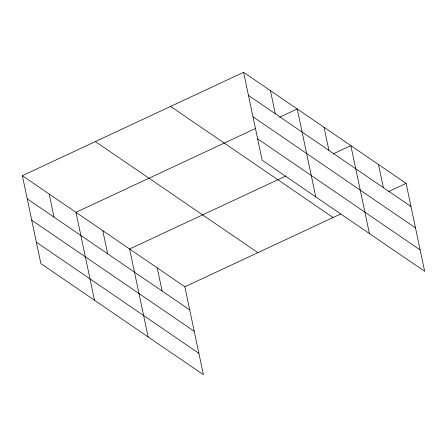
<?xml version="1.0" encoding="UTF-8"?>
<svg xmlns="http://www.w3.org/2000/svg" width="447" height="447" viewBox="0 0 447 447"><rect width="100%" height="100%" fill="white"/><g stroke="black" fill="none" stroke-linecap="round" stroke-linejoin="round"><path stroke-width="0.67" d="M22.35 175.677L184.857 286.778L203.385 374.698L40.878 263.601L22.35 175.677L243.615 72.302L406.122 183.399L424.65 271.323L262.143 160.222L243.615 72.302M255.701 128.373L75.979 212.342L94.507 300.261M279.621 117.198L297.244 108.962L315.772 196.887M286.035 175.917L129.602 249.001L148.13 336.926M333.244 153.863L350.873 145.627L369.401 233.546M184.857 286.778L340.659 213.984M388.499 191.634L406.122 183.399M248.493 95.434L410.994 206.531M252.996 116.812L415.503 227.914M257.64 138.844L420.146 249.94M170.598 106.414L333.104 217.516M95.367 141.565L257.874 252.661M27.222 198.809L189.729 309.911M31.731 220.192L194.233 331.288M36.375 242.218L198.876 353.32M378.497 164.513L383.37 187.645M324.058 127.294L328.931 150.427M270.429 90.635L275.307 113.761M157.227 267.893L162.105 291.025M102.788 230.674L107.666 253.807M49.164 194.009L54.037 217.141"/></g></svg>
